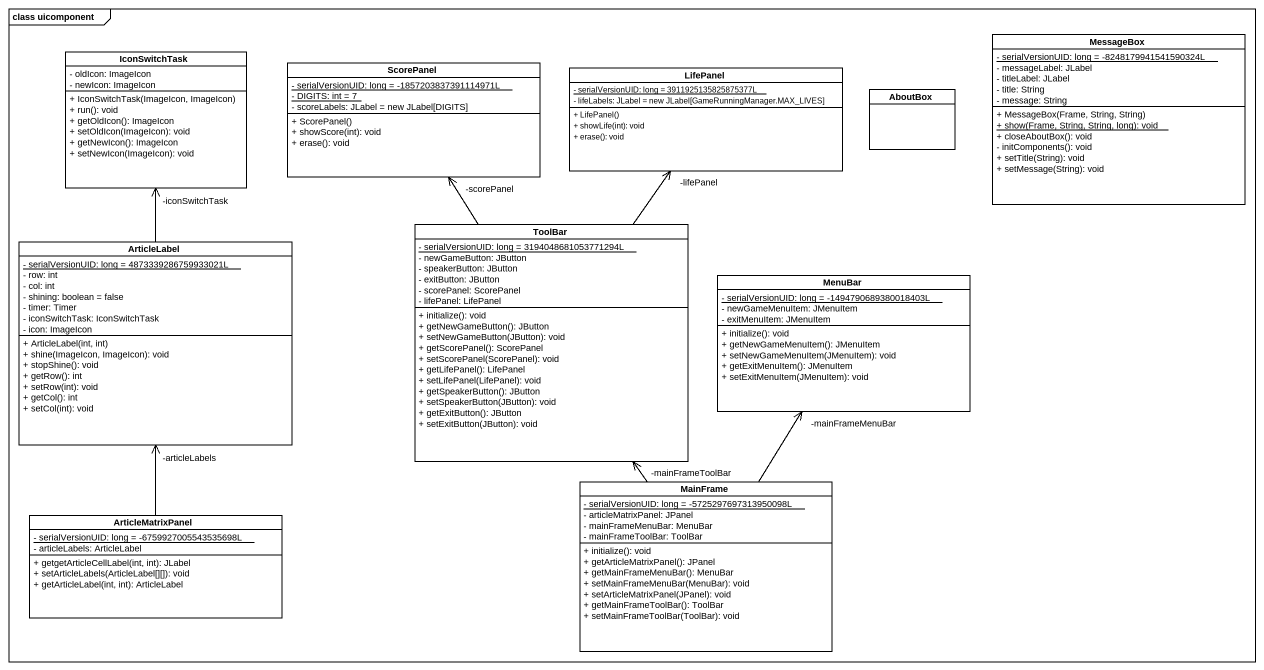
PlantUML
@startuml
mainframe class uicomponent
hide circle
hide empty members
skinparam classAttributeIconSize 0
class MessageBox {
  {static} - serialVersionUID: long = -8248179941541590324L
  - messageLabel: JLabel
  - titleLabel: JLabel
  - title: String
  - message: String
  + MessageBox(Frame, String, String)
  {static} + show(Frame, String, String, long): void
  + closeAboutBox(): void
  - initComponents(): void
  + setTitle(String): void
  + setMessage(String): void
}
class IconSwitchTask {
  - oldIcon: ImageIcon
  - newIcon: ImageIcon
  + IconSwitchTask(ImageIcon, ImageIcon)
  + run(): void
  + getOldIcon(): ImageIcon
  + setOldIcon(ImageIcon): void
  + getNewIcon(): ImageIcon
  + setNewIcon(ImageIcon): void
}
class ScorePanel {
  {static} - serialVersionUID: long = -1857203837391114971L
  {static} - DIGITS: int = 7
  - scoreLabels: JLabel = new JLabel[DIGITS]
  + ScorePanel()
  + showScore(int): void
  + erase(): void
}
class LifePanel {
  {static} - serialVersionUID: long = 3911925135825875377L
  - lifeLabels: JLabel = new JLabel[GameRunningManager.MAX_LIVES]
  + LifePanel()
  + showLife(int): void
  + erase(): void
}
class AboutBox
class ToolBar {
  {static} - serialVersionUID: long = 3194048681053771294L
  - newGameButton: JButton
  - speakerButton: JButton
  - exitButton: JButton
  - scorePanel: ScorePanel
  - lifePanel: LifePanel
  + initialize(): void
  + getNewGameButton(): JButton
  + setNewGameButton(JButton): void
  + getScorePanel(): ScorePanel
  + setScorePanel(ScorePanel): void
  + getLifePanel(): LifePanel
  + setLifePanel(LifePanel): void
  + getSpeakerButton(): JButton
  + setSpeakerButton(JButton): void
  + getExitButton(): JButton
  + setExitButton(JButton): void
}
class ArticleLabel {
  {static} - serialVersionUID: long = 4873339286759933021L
  - row: int
  - col: int
  - shining: boolean = false
  - timer: Timer
  - iconSwitchTask: IconSwitchTask
  - icon: ImageIcon
  + ArticleLabel(int, int)
  + shine(ImageIcon, ImageIcon): void
  + stopShine(): void
  + getRow(): int
  + setRow(int): void
  + getCol(): int
  + setCol(int): void
}
class MenuBar {
  {static} - serialVersionUID: long = -1494790689380018403L
  - newGameMenuItem: JMenuItem
  - exitMenuItem: JMenuItem
  + initialize(): void
  + getNewGameMenuItem(): JMenuItem
  + setNewGameMenuItem(JMenuItem): void
  + getExitMenuItem(): JMenuItem
  + setExitMenuItem(JMenuItem): void
}
class "MainFrame" as MainFrame_ {
  {static} - serialVersionUID: long = -5725297697313950098L
  - articleMatrixPanel: JPanel
  - mainFrameMenuBar: MenuBar
  - mainFrameToolBar: ToolBar
  + initialize(): void
  + getArticleMatrixPanel(): JPanel
  + getMainFrameMenuBar(): MenuBar
  + setMainFrameMenuBar(MenuBar): void
  + setArticleMatrixPanel(JPanel): void
  + getMainFrameToolBar(): ToolBar
  + setMainFrameToolBar(ToolBar): void
}
class ArticleMatrixPanel {
  {static} - serialVersionUID: long = -6759927005543535698L
  - articleLabels: ArticleLabel
  + getgetArticleCellLabel(int, int): JLabel
  + setArticleLabels(ArticleLabel[][]): void
  + getArticleLabel(int, int): ArticleLabel
}
ToolBar -up-> "-scorePanel" ScorePanel
ToolBar -up-> "-lifePanel" LifePanel
ArticleLabel -up-> "-iconSwitchTask" IconSwitchTask
MainFrame_ -up-> "-mainFrameToolBar" ToolBar
MainFrame_ -up-> "-mainFrameMenuBar" MenuBar
ArticleMatrixPanel -up-> "-articleLabels" ArticleLabel
@enduml
